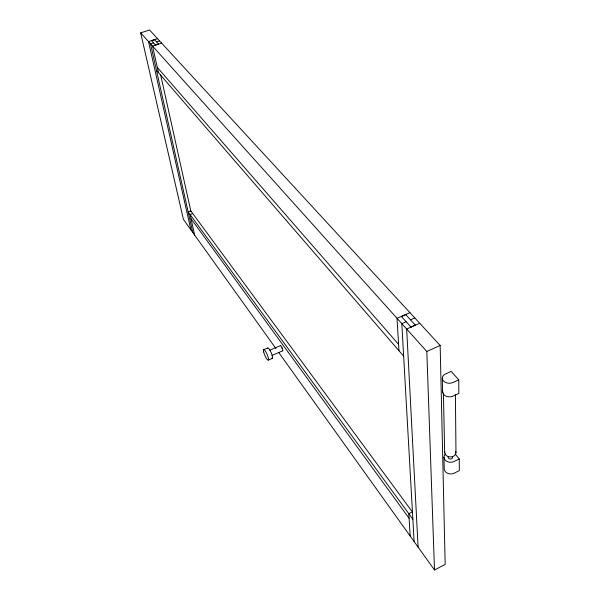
<?xml version="1.0" encoding="UTF-8"?>
<svg xmlns="http://www.w3.org/2000/svg" width="600" height="600" viewBox="0 0 600 600"><rect width="100%" height="100%" fill="white"/><g stroke="black" fill="none" stroke-linecap="round" stroke-linejoin="round"><path stroke-width="0.9" d="M278.7 352.455L434.498 570L445.17 564.457L440.16 345.465L149.55 30L140.67 32.865L183.42 219.413L275.97 348.645M455.138 453.975L459.263 458.947L453.908 461.558A6.397 4.995 4.1 0 1 445.545 460.418A6.397 4.995 4.1 0 1 445.627 453.817M458.768 379.808L452.993 382.485A6.9 4.995 1.6 0 1 443.423 380.925A6.9 4.995 1.6 0 1 445.418 374.032L451.155 371.4L458.768 379.808L458.857 393.412L453.15 396.082A6.817 4.995 1.9 0 1 445.56 395.918A6.817 4.995 1.9 0 1 442.732 390.705M434.498 570L426.817 351.472L440.16 345.465M410.933 327L415.283 325.087M419.737 323.295L406.68 329.048L418.103 547.11M406.155 321.728L401.812 323.632L414.12 541.545M410.49 319.83L414.803 317.94M409.942 312.66L397.02 318.293L398.978 350.737M401.445 316.53L405.75 314.647M271.957 355.447L282.697 350.82M268.327 360.09L272.37 358.343M269.752 350.205L280.493 345.6M263.655 349.763L267.697 348.03M192.728 213.525L190.087 214.53L194.678 235.14M155.535 45.053L158.565 44.055M161.632 43.117L152.55 46.095L158.468 72.645M157.538 38.67L148.523 41.61L190.868 229.815M151.575 40.68L154.583 39.697M153.547 42.855L150.525 43.845L192.765 232.47M156.562 41.865L159.578 40.883M154.538 39.645L158.61 44.108M405.645 314.528L415.395 325.207M151.53 40.627L155.58 45.105M401.332 316.41L411.045 327.127M140.67 32.865L426.817 351.472M157.297 67.418L398.595 344.392M156.458 70.32L403.65 356.138M412.86 519.24L188.16 211.897L190.792 210.9L412.388 511.957L408.825 513.727L410.175 536.04M191.017 218.708L409.103 518.28M281.73 347.858L281.955 348.397M160.613 74.745L190.913 211.425M443.415 392.918L444.653 452.618M442.305 378.435L442.597 392.002M444.007 457.373L444.255 469.028A6.322 4.995 4.6 0 0 447.72 473.332A6.322 4.995 4.6 0 0 454.043 473.228L459.33 470.625L459.263 458.947M455.423 394.47L455.97 452.415M452.265 456.345A2.257 1.763 4.1 0 1 451.928 458.588A2.257 1.763 4.1 0 1 449.033 458.64A2.257 1.763 4.1 0 1 448.365 456.412M455.685 451.275A5.67 4.41 3.9 0 1 450.645 456.952A5.67 4.41 3.9 0 1 444.772 451.47M267.54 348.48A5.692 1.268 66.9 0 1 271.26 352.822A5.692 1.268 66.9 0 1 271.59 358.155M280.373 345.743A2.835 0.667 66.9 0 1 282.368 348.337A2.835 0.667 66.9 0 1 282.233 350.58M263.7 351.968A5.7 1.245 67 0 0 268.013 360.173A5.7 1.245 67 0 0 266.28 352.612A5.7 1.245 67 0 0 263.7 351.968"/></g></svg>
